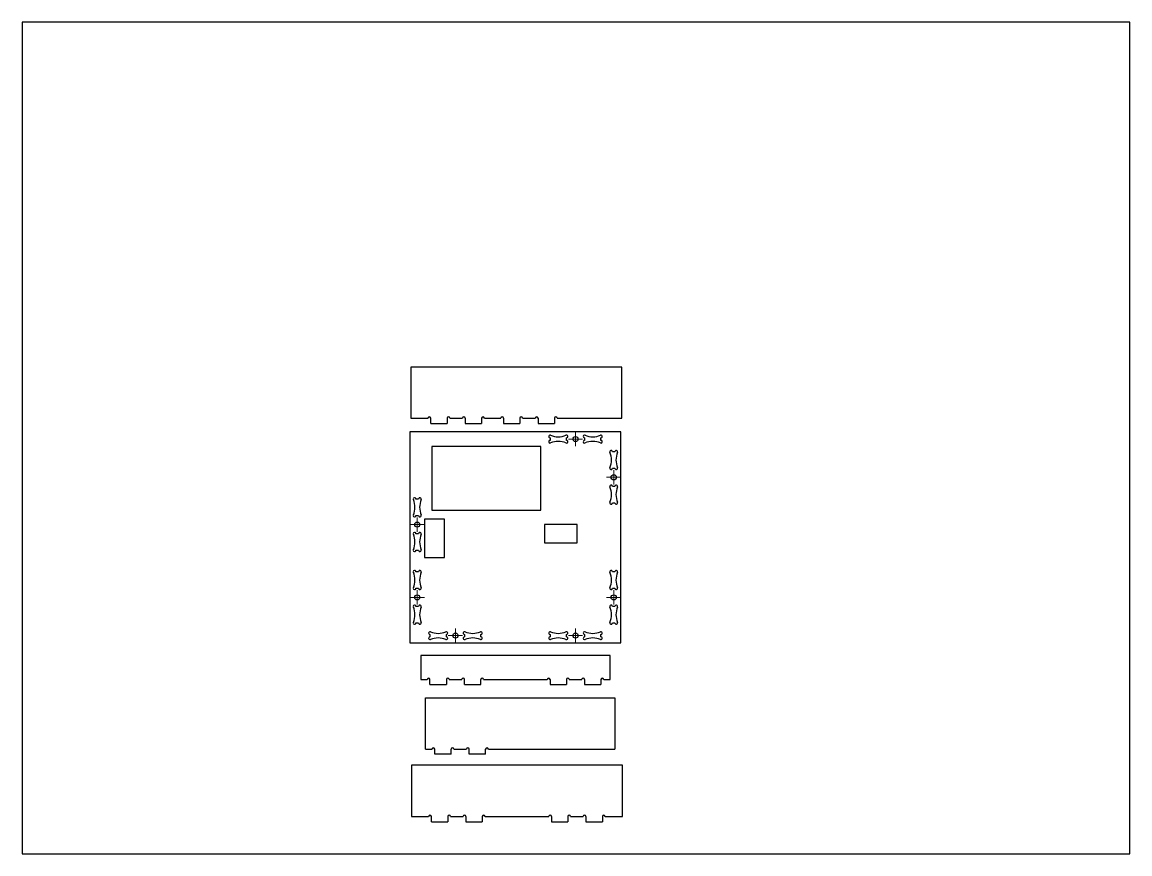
# Model space of a CAD drawing. Header units: millimetres. Extents: x 0 to 609, y 0 to 457.
import ezdxf

# ---------------------------------------------------------------- set-up
doc = ezdxf.new("R2010")
doc.units = ezdxf.units.MM

# ---------------------------------------------------------------- blocks, each defined once
blk = doc.blocks.new('SW_CENTERMARKSYMBOL_0')
at = {"color": 0, "linetype": 'Continuous', "lineweight": 18}
for p, q in [((-5, 0), (-7.8448, 0)), ((0, 0), (-5, 0)), ((0, 5), (0, 7.8448)), ((0, 0), (0, 5)), ((0, 0), (0, -5)), ((0, 0), (5, 0)), ((5, 0), (7.8448, 0)), ((0, -5), (0, -7.8448))]:
    blk.add_line(p, q, dxfattribs=at)
blk = doc.blocks.new('SW_CENTERMARKSYMBOL_1')
at = {"color": 0, "linetype": 'Continuous', "lineweight": 18}
for p, q in [((-5, 0), (-7.8448, 0)), ((0, 0), (-5, 0)), ((0, 5), (0, 7.8448)), ((0, 0), (0, 5)), ((0, 0), (0, -5)), ((0, 0), (5, 0)), ((5, 0), (7.8448, 0)), ((0, -5), (0, -7.8448))]:
    blk.add_line(p, q, dxfattribs=at)
blk = doc.blocks.new('SW_CENTERMARKSYMBOL_2')
at = {"color": 0, "linetype": 'Continuous', "lineweight": 18}
for p, q in [((-5, 0), (-7.8448, 0)), ((0, 0), (-5, 0)), ((0, 5), (0, 7.8448)), ((0, 0), (0, 5)), ((0, 0), (0, -5)), ((0, 0), (5, 0)), ((5, 0), (7.8448, 0)), ((0, -5), (0, -7.8448))]:
    blk.add_line(p, q, dxfattribs=at)
blk = doc.blocks.new('SW_CENTERMARKSYMBOL_3')
at = {"color": 0, "linetype": 'Continuous', "lineweight": 18}
for p, q in [((-5, 0), (-7.8448, 0)), ((0, 0), (-5, 0)), ((0, 5), (0, 7.8448)), ((0, 0), (0, 5)), ((0, 0), (0, -5)), ((0, 0), (5, 0)), ((5, 0), (7.8448, 0)), ((0, -5), (0, -7.8448))]:
    blk.add_line(p, q, dxfattribs=at)
blk = doc.blocks.new('SW_CENTERMARKSYMBOL_4')
at = {"color": 0, "linetype": 'Continuous', "lineweight": 18}
for p, q in [((-5, 0), (-7.8448, 0)), ((0, 0), (-5, 0)), ((0, 5), (0, 7.8448)), ((0, 0), (0, 5)), ((0, 0), (0, -5)), ((0, 0), (5, 0)), ((5, 0), (7.8448, 0)), ((0, -5), (0, -7.8448))]:
    blk.add_line(p, q, dxfattribs=at)
blk = doc.blocks.new('SW_CENTERMARKSYMBOL_5')
at = {"color": 0, "linetype": 'Continuous', "lineweight": 18}
for p, q in [((-5, 0), (-7.8448, 0)), ((0, 0), (-5, 0)), ((0, 5), (0, 7.8448)), ((0, 0), (0, 5)), ((0, 0), (0, -5)), ((0, 0), (5, 0)), ((5, 0), (7.8448, 0)), ((0, -5), (0, -7.8448))]:
    blk.add_line(p, q, dxfattribs=at)
blk = doc.blocks.new('SW_CENTERMARKSYMBOL_6')
at = {"color": 0, "linetype": 'Continuous', "lineweight": 18}
for p, q in [((-5, 0), (-7.8448, 0)), ((0, 0), (-5, 0)), ((0, 5), (0, 7.8448)), ((0, 0), (0, 5)), ((0, 0), (0, -5)), ((0, 0), (5, 0)), ((5, 0), (7.8448, 0)), ((0, -5), (0, -7.8448))]:
    blk.add_line(p, q, dxfattribs=at)
blk = doc.blocks.new('A$C04dea284')
at = {"color": 7, "linetype": 'Continuous', "lineweight": 25}
for p, q in [((232.8, 499.7), (0.8, 499.7)), ((0.8, 499.7), (0.8, 443.4)), ((232.8, 443.4), (232.8, 499.7)), ((0.8, 443.4), (19.8, 443.4)), ((22.8, 437.7), (22.8, 443.4)), ((40.8, 443.4), (40.8, 437.7)), ((43.8, 443.4), (57.8, 443.4)), ((60.8, 443.4), (60.8, 437.7)), ((78.8, 443.4), (78.8, 437.7)), ((81.8, 443.4), (99.8, 443.4)), ((102.8, 443.4), (102.8, 437.7)), ((120.8, 443.4), (120.8, 437.7)), ((123.8, 443.4), (137.8, 443.4)), ((140.8, 443.4), (140.8, 437.7)), ((158.8, 443.4), (158.8, 437.7)), ((161.8, 443.4), (232.8, 443.4)), ((0, 428.5), (0, 196.5)), ((232, 428.5), (0, 428.5)), ((22.8, 437.7), (40.8, 437.7)), ((60.8, 437.7), (78.8, 437.7)), ((102.8, 437.7), (120.8, 437.7)), ((140.8, 437.7), (158.8, 437.7)), ((232, 196.5), (232, 428.5)), ((154, 421.8), (154, 419.1)), ((172, 419.1), (172, 421.8)), ((192, 421.8), (192, 419.1)), ((210, 419.1), (210, 421.8)), ((144, 412.5), (24, 412.5)), ((24, 412.5), (24, 342.5)), ((144, 342.5), (144, 412.5)), ((225.3, 406.5), (222.7, 406.5)), ((222.7, 388.5), (225.3, 388.5)), ((225.3, 368.5), (222.7, 368.5)), ((9.3, 354.5), (6.6, 354.5)), ((24, 342.5), (144, 342.5)), ((222.7, 350.5), (225.3, 350.5)), ((6.6, 336.5), (9.3, 336.5)), ((38, 332.5), (16, 332.5)), ((16, 332.5), (16, 290.5)), ((38, 290.5), (38, 332.5)), ((184, 326.5), (148, 326.5)), ((148, 326.5), (148, 306.5)), ((184, 306.5), (184, 326.5)), ((9.3, 316.5), (6.6, 316.5)), ((148, 306.5), (184, 306.5)), ((6.6, 298.5), (9.3, 298.5)), ((16, 290.5), (38, 290.5)), ((9.3, 274.5), (6.6, 274.5)), ((225.3, 274.5), (222.7, 274.5)), ((6.6, 256.5), (9.3, 256.5)), ((222.7, 256.5), (225.3, 256.5)), ((9.3, 236.5), (6.6, 236.5)), ((225.3, 236.5), (222.7, 236.5)), ((6.6, 218.5), (9.3, 218.5)), ((222.7, 218.5), (225.3, 218.5)), ((0, 196.5), (232, 196.5)), ((22, 205.8), (22, 203.1)), ((40, 203.1), (40, 205.8)), ((60, 205.8), (60, 203.1)), ((78, 203.1), (78, 205.8)), ((154, 205.8), (154, 203.1)), ((172, 203.1), (172, 205.8)), ((192, 205.8), (192, 203.1)), ((210, 203.1), (210, 205.8)), ((220, 182.7), (12, 182.7)), ((12, 182.7), (12, 156.4)), ((220, 156.4), (220, 182.7)), ((12, 156.4), (19, 156.4)), ((22, 150.7), (22, 156.4)), ((22, 150.7), (40, 150.7)), ((40, 156.4), (40, 150.7)), ((43, 156.4), (57, 156.4)), ((60, 150.7), (60, 156.4)), ((60, 150.7), (78, 150.7)), ((78, 150.7), (78, 156.4)), ((81, 156.4), (151, 156.4)), ((154, 156.4), (154, 150.7)), ((154, 150.7), (172, 150.7)), ((172, 156.4), (172, 150.7)), ((175, 156.4), (189, 156.4)), ((192, 156.4), (192, 150.7)), ((192, 150.7), (210, 150.7)), ((210, 156.4), (210, 150.7)), ((213, 156.4), (220, 156.4)), ((17.2, 136.1), (225.2, 136.1)), ((17.2, 79.8), (17.2, 136.1)), ((225.2, 136.1), (225.2, 79.8)), ((17.2, 79.8), (24.2, 79.8)), ((27.2, 74.1), (27.2, 79.8)), ((45.2, 74.1), (27.2, 74.1)), ((45.2, 74.1), (45.2, 79.8)), ((48.2, 79.8), (62.2, 79.8)), ((65.2, 74.1), (65.2, 79.8)), ((83.2, 74.1), (65.2, 74.1)), ((83.2, 74.1), (83.2, 79.8)), ((86.2, 79.8), (225.2, 79.8)), ((233.5, 62), (1.5, 62)), ((1.5, 62), (1.5, 5.7)), ((233.5, 5.7), (233.5, 62)), ((1.5, 5.7), (20.5, 5.7)), ((23.5, 0), (23.5, 5.7)), ((23.5, 0), (41.5, 0)), ((41.5, 5.7), (41.5, 0)), ((44.5, 5.7), (58.5, 5.7)), ((61.5, 5.7), (61.5, 0)), ((61.5, 0), (79.5, 0)), ((79.5, 5.7), (79.5, 0)), ((82.5, 5.7), (152.5, 5.7)), ((155.5, 5.7), (155.5, 0)), ((155.5, 0), (173.5, 0)), ((173.5, 5.7), (173.5, 0)), ((176.5, 5.7), (190.5, 5.7)), ((193.5, 5.7), (193.5, 0)), ((193.5, 0), (211.5, 0)), ((211.5, 5.7), (211.5, 0)), ((214.5, 5.7), (233.5, 5.7))]:
    blk.add_line(p, q, dxfattribs=at)
for centre in [(182, 420.5), (224, 378.5), (8, 326.5), (8, 246.5), (224, 246.5), (50, 204.5), (182, 204.5)]:
    blk.add_circle(centre, 2.84, dxfattribs=at)
for centre, radius, start, end in [((21.3, 443.4), 1.5, 0, 180), ((42.3, 443.4), 1.5, 0, 180), ((59.3, 443.4), 1.5, 0, 180), ((80.3, 443.4), 1.5, 0, 180), ((101.3, 443.4), 1.5, 0, 180), ((122.3, 443.4), 1.5, 0, 180), ((139.3, 443.4), 1.5, 0, 180), ((160.3, 443.4), 1.5, 0, 180), ((154, 423.3), 1.5, 67.3801, 270), ((154, 417.6), 1.5, 90, 292.6199), ((163, 444.9), 21.9, 247.3801, 292.6199), ((163, 396), 21.9, 67.3801, 112.6199), ((172, 423.3), 1.5, 270, 112.6199), ((172, 417.6), 1.5, 247.3801, 90), ((192, 423.3), 1.5, 67.3801, 270), ((192, 417.6), 1.5, 90, 292.6199), ((201, 444.9), 21.9, 247.3801, 292.6199), ((201, 396), 21.9, 67.3801, 112.6199), ((210, 423.3), 1.5, 270, 112.6199), ((210, 417.6), 1.5, 247.3801, 90), ((221.2, 406.5), 1.5, 0, 202.6199), ((199.6, 397.5), 21.9, 337.3801, 22.6199), ((226.8, 406.5), 1.5, 337.3801, 180), ((248.4, 397.5), 21.9, 157.3801, 202.6199), ((221.2, 388.5), 1.5, 157.3801, 0), ((226.8, 388.5), 1.5, 180, 22.6199), ((221.2, 368.5), 1.5, 0, 202.6199), ((199.6, 359.5), 21.9, 337.3801, 22.6199), ((226.8, 368.5), 1.5, 337.3801, 180), ((248.4, 359.5), 21.9, 157.3801, 202.6199), ((5.1, 354.5), 1.5, 0, 202.6199), ((-16.4, 345.5), 21.9, 337.3801, 22.6199), ((10.8, 354.5), 1.5, 337.3801, 180), ((32.5, 345.5), 21.9, 157.3801, 202.6199), ((221.2, 350.5), 1.5, 157.3801, 0), ((226.8, 350.5), 1.5, 180, 22.6199), ((5.1, 336.5), 1.5, 157.3801, 0), ((10.8, 336.5), 1.5, 180, 22.6199), ((5.1, 316.5), 1.5, 0, 202.6199), ((10.8, 316.5), 1.5, 337.3801, 180), ((-16.4, 307.5), 21.9, 337.3801, 22.6199), ((32.5, 307.5), 21.9, 157.3801, 202.6199), ((5.1, 298.5), 1.5, 157.3801, 0), ((10.8, 298.5), 1.5, 180, 22.6199), ((5.1, 274.5), 1.5, 0, 202.6199), ((-16.4, 265.5), 21.9, 337.3801, 22.6199), ((10.8, 274.5), 1.5, 337.3801, 180), ((32.5, 265.5), 21.9, 157.3801, 202.6199), ((221.2, 274.5), 1.5, 0, 202.6199), ((199.6, 265.5), 21.9, 337.3801, 22.6199), ((226.8, 274.5), 1.5, 337.3801, 180), ((248.4, 265.5), 21.9, 157.3801, 202.6199), ((5.1, 256.5), 1.5, 157.3801, 0), ((10.8, 256.5), 1.5, 180, 22.6199), ((221.2, 256.5), 1.5, 157.3801, 0), ((226.8, 256.5), 1.5, 180, 22.6199), ((5.1, 236.5), 1.5, 0, 202.6199), ((-16.4, 227.5), 21.9, 337.3801, 22.6199), ((10.8, 236.5), 1.5, 337.3801, 180), ((32.5, 227.5), 21.9, 157.3801, 202.6199), ((221.2, 236.5), 1.5, 0, 202.6199), ((199.6, 227.5), 21.9, 337.3801, 22.6199), ((226.8, 236.5), 1.5, 337.3801, 180), ((248.4, 227.5), 21.9, 157.3801, 202.6199), ((5.1, 218.5), 1.5, 157.3801, 0), ((10.8, 218.5), 1.5, 180, 22.6199), ((22, 207.3), 1.5, 67.3801, 270), ((31, 228.9), 21.9, 247.3801, 292.6199), ((40, 207.3), 1.5, 270, 112.6199), ((60, 207.3), 1.5, 67.3801, 270), ((69, 228.9), 21.9, 247.3801, 292.6199), ((78, 207.3), 1.5, 270, 112.6199), ((154, 207.3), 1.5, 67.3801, 270), ((163, 228.9), 21.9, 247.3801, 292.6199), ((172, 207.3), 1.5, 270, 112.6199), ((192, 207.3), 1.5, 67.3801, 270), ((201, 228.9), 21.9, 247.3801, 292.6199), ((210, 207.3), 1.5, 270, 112.6199), ((221.2, 218.5), 1.5, 157.3801, 0), ((226.8, 218.5), 1.5, 180, 22.6199), ((22, 201.6), 1.5, 90, 292.6199), ((31, 180), 21.9, 67.3801, 112.6199), ((40, 201.6), 1.5, 247.3801, 90), ((60, 201.6), 1.5, 90, 292.6199), ((69, 180), 21.9, 67.3801, 112.6199), ((78, 201.6), 1.5, 247.3801, 90), ((154, 201.6), 1.5, 90, 292.6199), ((163, 180), 21.9, 67.3801, 112.6199), ((172, 201.6), 1.5, 247.3801, 90), ((192, 201.6), 1.5, 90, 292.6199), ((201, 180), 21.9, 67.3801, 112.6199), ((210, 201.6), 1.5, 247.3801, 90), ((20.5, 156.4), 1.5, 0, 180), ((41.5, 156.4), 1.5, 0, 180), ((58.5, 156.4), 1.5, 0, 180), ((79.5, 156.4), 1.5, 0, 180), ((152.5, 156.4), 1.5, 0, 180), ((173.5, 156.4), 1.5, 0, 180), ((190.5, 156.4), 1.5, 0, 180), ((211.5, 156.4), 1.5, 0, 180), ((25.7, 79.8), 1.5, 0, 180), ((46.7, 79.8), 1.5, 0, 180), ((63.7, 79.8), 1.5, 0, 180), ((84.7, 79.8), 1.5, 0, 180), ((22, 5.7), 1.5, 0, 180), ((43, 5.7), 1.5, 0, 180), ((60, 5.7), 1.5, 0, 180), ((81, 5.7), 1.5, 0, 180), ((154, 5.7), 1.5, 0, 180), ((175, 5.7), 1.5, 0, 180), ((192, 5.7), 1.5, 0, 180), ((213, 5.7), 1.5, 0, 180)]:
    blk.add_arc(centre, radius, start, end, dxfattribs=at)
at = {"color": 7, "linetype": 'Continuous', "lineweight": 0}
for name, p in [('SW_CENTERMARKSYMBOL_6', (182, 420.5)), ('SW_CENTERMARKSYMBOL_0', (224, 378.5)), ('SW_CENTERMARKSYMBOL_5', (8, 326.5)), ('SW_CENTERMARKSYMBOL_2', (8, 246.5)), ('SW_CENTERMARKSYMBOL_3', (224, 246.5)), ('SW_CENTERMARKSYMBOL_4', (50, 204.5)), ('SW_CENTERMARKSYMBOL_1', (182, 204.5))]:
    blk.add_blockref(name, p, dxfattribs=at)

msp = doc.modelspace()

# ---------------------------------------------------------------- linework, layer by layer
msp.add_lwpolyline([(0, 0), (609, 0), (609, 457), (0, 457)], close=True)

# ---------------------------------------------------------------- block references
at = {"xscale": 0.5, "yscale": 0.5, "zscale": 0.5}
msp.add_blockref('A$C04dea284', (213.23, 17.66), dxfattribs=at)

doc.saveas('drawing.dxf')
